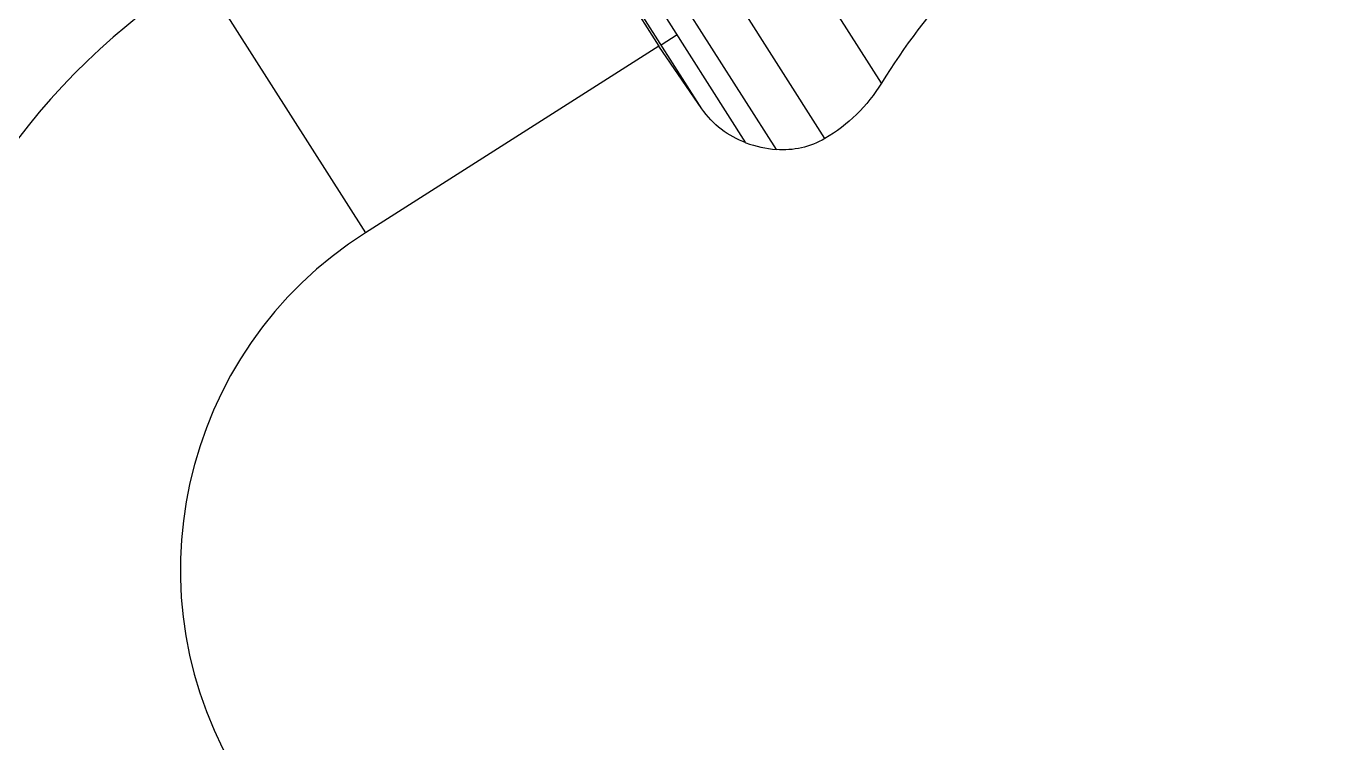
# Model space of a CAD drawing. Header units: millimetres. Extents: x 1145859089 to 1147511753, y -1047484727 to -1047247487.
# Drawn here: x 1147319307.4 to 1147319379.5, y -1047438517.1 to -1047438477.6 of the extents above; entities that cross this region are included whole.
import ezdxf
from ezdxf.xclip import XClip

# ---------------------------------------------------------------- set-up
doc = ezdxf.new("R2010")
doc.units = ezdxf.units.MM
doc.header["$LTSCALE"] = 100
doc.header["$MEASUREMENT"] = 0
doc.header["$XCLIPFRAME"] = 2
doc.linetypes.add('단지배치도$0$CENTER', pattern=[31, 30, -0.5, 0, -0.5])
doc.layers.get('0').update_dxf_attribs({"linetype": 'CONTINUOUS'})
doc.layers.add('XREF', color=135, linetype='CONTINUOUS')
doc.layers.add('단지배치도$0$W240910', color=135, linetype='CONTINUOUS')

# ---------------------------------------------------------------- blocks, each defined once
blk = doc.blocks.new('단지배치도$0$zw$9902')
at = {"layer": '단지배치도$0$W240910', "linetype": 'ByBlock', "ltscale": 20}
for p, q in [((59082.476, -67111.411), (59055.318, -67068.722)), ((59079.358, -67114.461), (59051.234, -67070.253)), ((59076.686, -67115.064), (59049.555, -67072.418)), ((59075.014, -67114.696), (59049.18, -67074.089)), ((59072.58, -67112.823), (59049.845, -67077.087)), ((59051.964, -67080.69), (59070.214, -67109.377)), ((59035.8, -67090.974), (59054.05, -67119.66)), ((59070.337, -67109.298), (59071.222, -67108.736)), ((59070.214, -67109.377), (59054.05, -67119.66)), ((59072.58, -67112.824), (59070.214, -67109.377))]:
    blk.add_line(p, q, dxfattribs=at)
at = {"layer": '단지배치도$0$W240910'}
for radius in [11431.377, 11931.377]:
    blk.add_arc((57394.291, -57699.4), radius, 251.6277496, 321.4181311, dxfattribs=at)
at = {"layer": '단지배치도$0$W240910', "linetype": 'ByBlock', "ltscale": 20}
for centre, radius, start, end in [((59065.859, -67138.222), 56, 122.46387, 212.46387), ((59111.855, -67129.418), 34.458, 124.88585, 148.49471), ((59077.271, -67108.422), 6.672, 250.22063, 264.97062), ((59065.859, -67138.222), 22, 122.46387, 212.46387)]:
    blk.add_arc(centre, radius, start, end, dxfattribs=at)
at = {"layer": '단지배치도$0$W240910', "linetype": '단지배치도$0$CENTER', "ltscale": 20}
blk.add_arc((59065.859, -67138.222), 39, 122.46387, 212.46387, dxfattribs=at)
at = {"layer": '단지배치도$0$W240910', "linetype": 'ByBlock', "ltscale": 20}
for points in [[(59082.473, -67111.409), (59081.711, -67112.669), (59080.63, -67113.727), (59079.359, -67114.462)], [(59075.013, -67114.699), (59074.037, -67114.351), (59073.172, -67113.682), (59072.58, -67112.823)], [(59079.359, -67114.462), (59078.563, -67114.938), (59077.614, -67115.153), (59076.685, -67115.069)]]:
    blk.add_open_spline(points, degree=3, dxfattribs=at)
blk = doc.blocks.new('단지배치도')
blk.add_blockref('단지배치도$0$zw$9902', (141034.193, 142437.157))

msp = doc.modelspace()

# ---------------------------------------------------------------- block references
at = {"layer": 'XREF'}
ref = msp.add_blockref('단지배치도', (1147119237.834579, -1047513806.462535), dxfattribs=at)
XClip(ref).set_block_clipping_path([(72982.4064819524, 34919.7593965298), (360382.4067475507, 255319.7593436697)])

doc.saveas('drawing.dxf')
